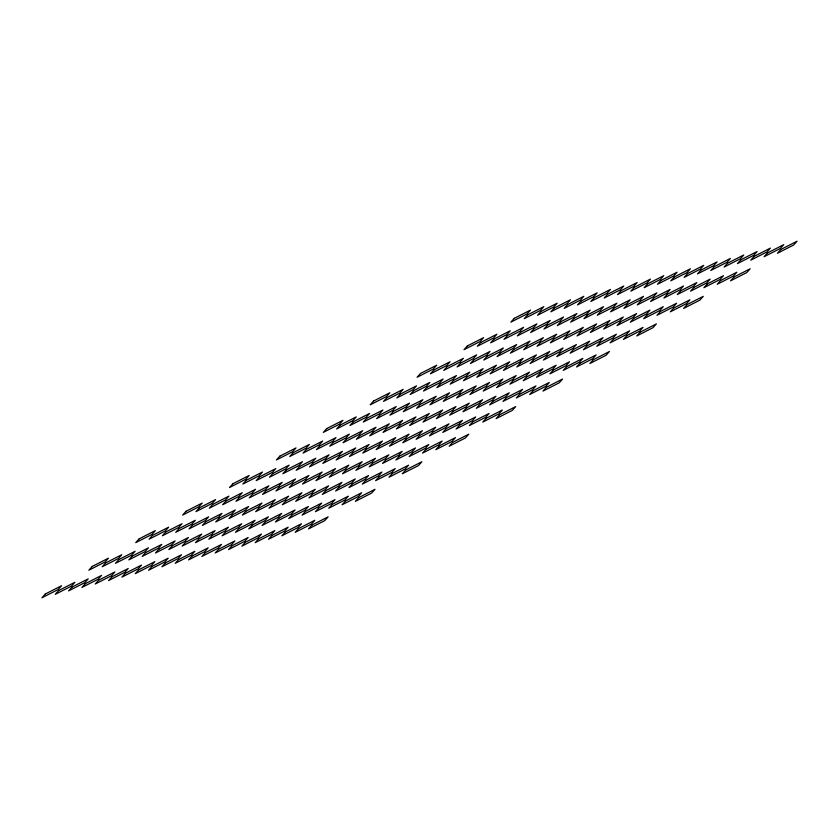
<?xml version="1.0" encoding="UTF-8"?>
<svg xmlns="http://www.w3.org/2000/svg" width="839" height="839" viewBox="0 0 839 839"><rect width="100%" height="100%" fill="white"/><g stroke="black" fill="none" stroke-linecap="round" stroke-linejoin="round"><path stroke-width="1.26" d="M45.348 593.991L41.95 597.777L58.174 589.513L61.562 585.727L45.348 593.991M58.678 590.551L55.28 594.327L71.493 586.073L74.891 582.287L58.678 590.551M71.997 587.101L68.609 590.887L84.823 582.633L88.221 578.847L71.997 587.101M92.238 566.43L88.84 570.205L105.064 561.952L108.462 558.166L92.238 566.43M85.326 583.661L81.939 587.447L98.153 579.183L101.55 575.407L85.326 583.661M105.567 562.979L102.169 566.765L118.393 558.512L121.781 554.726L105.567 562.979M98.656 580.221L95.258 583.996L111.482 575.743L114.88 571.957L98.656 580.221M118.897 559.54L115.499 563.326L131.713 555.061L135.11 551.286L118.897 559.54M139.127 538.858L135.74 542.644L151.953 534.391L155.351 530.605L139.127 538.858M111.986 576.771L108.588 580.557L124.812 572.303L128.21 568.517L111.986 576.771M132.226 556.1L128.828 559.875L145.042 551.622L148.44 547.836L132.226 556.1M152.457 535.418L149.059 539.204L165.283 530.94L168.681 527.165L152.457 535.418M125.315 573.331L121.917 577.117L138.141 568.852L141.529 565.077L125.315 573.331M145.546 552.649L142.158 556.435L158.372 548.182L161.77 544.396L145.546 552.649M165.786 531.978L162.388 535.754L178.613 527.5L182.011 523.714L165.786 531.978M186.027 511.297L182.629 515.083L198.843 506.819L202.241 503.043L186.027 511.297M138.645 569.891L135.247 573.666L151.46 565.413L154.858 561.627L138.645 569.891M158.875 549.209L155.477 552.995L171.701 544.731L175.099 540.956L158.875 549.209M179.116 528.528L175.718 532.314L191.942 524.06L195.33 520.274L179.116 528.528M199.346 507.857L195.959 511.633L212.173 503.379L215.571 499.593L199.346 507.857M151.974 566.44L148.576 570.226L164.79 561.973L168.188 558.187L151.974 566.44M172.205 545.769L168.807 549.545L185.031 541.291L188.429 537.505L172.205 545.769M192.446 525.088L189.048 528.874L205.261 520.61L208.659 516.834L192.446 525.088M212.676 504.407L209.289 508.193L225.502 499.939L228.9 496.153L212.676 504.407M232.917 483.736L229.519 487.511L245.743 479.258L249.131 475.472L232.917 483.736M165.293 563L161.906 566.786L178.12 558.522L181.518 554.747L165.293 563M185.534 542.319L182.136 546.105L198.361 537.851L201.748 534.065L185.534 542.319M205.775 521.648L202.377 525.424L218.591 517.17L221.989 513.384L205.775 521.648M226.006 500.967L222.608 504.753L238.832 496.489L242.23 492.713L226.006 500.967M246.247 480.296L242.849 484.072L259.062 475.818L262.46 472.032L246.247 480.296M178.623 559.561L175.225 563.336L191.449 555.082L194.847 551.296L178.623 559.561M198.864 538.879L195.466 542.665L211.69 534.401L215.078 530.626L198.864 538.879M219.094 518.198L215.707 521.984L231.921 513.73L235.319 509.944L219.094 518.198M239.335 497.527L235.937 501.303L252.161 493.049L255.559 489.263L239.335 497.527M259.576 476.846L256.178 480.632L272.392 472.367L275.79 468.592L259.576 476.846M279.807 456.175L276.409 459.95L292.633 451.697L296.031 447.911L279.807 456.175M191.953 556.11L188.555 559.896L204.779 551.643L208.177 547.857L191.953 556.11M212.194 535.439L208.796 539.215L225.009 530.961L228.407 527.175L212.194 535.439M232.424 514.758L229.026 518.544L245.25 510.28L248.648 506.504L232.424 514.758M252.665 494.077L249.267 497.863L265.491 489.609L268.879 485.823L252.665 494.077M272.895 473.406L269.508 477.192L285.721 468.928L289.119 465.142L272.895 473.406M293.136 452.724L289.738 456.51L305.962 448.257L309.36 444.471L293.136 452.724M205.282 552.67L201.884 556.456L218.109 548.192L221.496 544.417L205.282 552.67M225.513 531.989L222.125 535.775L238.339 527.521L241.737 523.735L225.513 531.989M245.754 511.318L242.356 515.094L258.58 506.84L261.978 503.054L245.754 511.318M265.994 490.637L262.597 494.423L278.81 486.159L282.208 482.383L265.994 490.637M286.225 469.966L282.837 473.741L299.051 465.488L302.449 461.702L286.225 469.966M306.466 449.284L303.068 453.07L319.292 444.806L322.679 441.031L306.466 449.284M326.696 428.603L323.309 432.389L339.522 424.135L342.92 420.349L326.696 428.603M218.612 549.23L215.214 553.006L231.428 544.752L234.826 540.966L218.612 549.23M238.842 528.549L235.455 532.335L251.669 524.071L255.066 520.295L238.842 528.549M259.083 507.868L255.685 511.654L271.909 503.4L275.297 499.614L259.083 507.868M279.324 487.197L275.926 490.983L292.14 482.719L295.538 478.933L279.324 487.197M299.554 466.515L296.157 470.301L312.381 462.048L315.779 458.262L299.554 466.515M319.795 445.845L316.397 449.62L332.611 441.366L336.009 437.58L319.795 445.845M340.026 425.163L336.638 428.949L352.852 420.685L356.25 416.91L340.026 425.163M231.942 545.78L228.544 549.566L244.757 541.312L248.155 537.526L231.942 545.78M252.172 525.109L248.774 528.885L264.998 520.631L268.396 516.845L252.172 525.109M272.413 504.428L269.015 508.214L285.239 499.95L288.626 496.174L272.413 504.428M292.643 483.757L289.256 487.532L305.469 479.279L308.867 475.493L292.643 483.757M312.884 463.076L309.486 466.862L325.71 458.597L329.098 454.822L312.884 463.076M333.125 442.394L329.727 446.18L345.941 437.927L349.339 434.141L333.125 442.394M353.355 421.723L349.957 425.499L366.182 417.245L369.579 413.459L353.355 421.723M245.261 542.34L241.873 546.126L258.087 537.862L261.485 534.086L245.261 542.34M373.596 401.042L370.198 404.828L386.422 396.564L389.81 392.788L373.596 401.042M265.502 521.659L262.104 525.445L278.328 517.191L281.726 513.405L265.502 521.659M285.742 500.988L282.344 504.763L298.558 496.51L301.956 492.724L285.742 500.988M305.973 480.307L302.575 484.093L318.799 475.828L322.197 472.053L305.973 480.307M326.214 459.636L322.816 463.411L339.04 455.158L342.427 451.372L326.214 459.636M346.444 438.954L343.057 442.74L359.27 434.476L362.668 430.701L346.444 438.954M258.59 538.9L255.192 542.676L271.417 534.422L274.814 530.636L258.59 538.9M366.685 418.273L363.287 422.059L379.511 413.805L382.909 410.019L366.685 418.273M386.926 397.602L383.528 401.378L399.742 393.124L403.139 389.338L386.926 397.602M278.831 518.219L275.433 522.005L291.657 513.741L295.045 509.965L278.831 518.219M299.062 497.537L295.674 501.323L311.888 493.07L315.286 489.284L299.062 497.537M319.302 476.867L315.904 480.653L332.129 472.388L335.527 468.602L319.302 476.867M339.543 456.185L336.145 459.971L352.359 451.718L355.757 447.932L339.543 456.185M359.774 435.514L356.376 439.29L372.6 431.036L375.998 427.25L359.774 435.514M380.015 414.833L376.617 418.619L392.841 410.355L396.228 406.579L380.015 414.833M271.92 535.45L268.522 539.236L284.746 530.982L288.144 527.196L271.92 535.45M400.245 394.152L396.857 397.938L413.071 389.684L416.469 385.898L400.245 394.152M292.161 514.779L288.763 518.554L304.977 510.301L308.374 506.515L292.161 514.779M420.486 373.481L417.088 377.256L433.312 369.003L436.71 365.217L420.486 373.481M312.391 494.098L309.004 497.884L325.217 489.619L328.615 485.844L312.391 494.098M332.632 473.427L329.234 477.202L345.458 468.949L348.846 465.163L332.632 473.427M352.873 452.745L349.475 456.531L365.689 448.267L369.087 444.492L352.873 452.745M373.103 432.064L369.705 435.85L385.93 427.596L389.327 423.81L373.103 432.064M393.344 411.393L389.946 415.169L406.16 406.915L409.558 403.129L393.344 411.393M285.25 532.01L281.852 535.796L298.076 527.532L301.463 523.756L285.25 532.01M413.575 390.712L410.187 394.498L426.401 386.234L429.799 382.458L413.575 390.712M305.49 511.329L302.092 515.115L318.306 506.861L321.704 503.075L305.49 511.329M433.815 370.03L430.417 373.816L446.642 365.563L450.029 361.777L433.815 370.03M325.721 490.658L322.323 494.444L338.547 486.18L341.945 482.394L325.721 490.658M345.962 469.976L342.564 473.762L358.777 465.509L362.175 461.723L345.962 469.976M366.192 449.305L362.805 453.081L379.018 444.827L382.416 441.041L366.192 449.305M386.433 428.624L383.035 432.41L399.259 424.146L402.647 420.37L386.433 428.624M406.674 407.943L403.276 411.729L419.49 403.475L422.887 399.689L406.674 407.943M298.579 528.57L295.181 532.346L311.405 524.092L314.793 520.306L298.579 528.57M426.904 387.272L423.506 391.047L439.73 382.794L443.128 379.008L426.904 387.272M318.81 507.889L315.422 511.675L331.636 503.41L335.034 499.635L318.81 507.889M339.05 487.218L335.652 490.993L351.877 482.74L355.275 478.954L339.05 487.218M447.145 366.591L443.747 370.377L459.961 362.112L463.359 358.337L447.145 366.591M467.375 345.92L463.988 349.695L480.202 341.442L483.6 337.656L467.375 345.92M359.291 466.536L355.893 470.322L372.107 462.058L375.505 458.283L359.291 466.536M379.522 445.855L376.124 449.641L392.348 441.387L395.746 437.601L379.522 445.855M399.763 425.184L396.365 428.96L412.589 420.706L415.976 416.92L399.763 425.184M419.993 404.503L416.605 408.289L432.819 400.025L436.217 396.249L419.993 404.503M311.909 525.12L308.511 528.906L324.724 520.652L328.122 516.866L311.909 525.12M440.234 383.822L436.836 387.608L453.06 379.354L456.458 375.568L440.234 383.822M332.139 504.449L328.741 508.224L344.965 499.971L348.363 496.185L332.139 504.449M460.475 363.151L457.077 366.926L473.29 358.673L476.688 354.887L460.475 363.151M352.38 483.767L348.982 487.553L365.206 479.289L368.594 475.514L352.38 483.767M480.705 342.469L477.307 346.255L493.531 338.002L496.929 334.216L480.705 342.469M372.61 463.097L369.223 466.872L385.437 458.618L388.835 454.832L372.61 463.097M392.851 442.415L389.453 446.201L405.677 437.937L409.075 434.162L392.851 442.415M413.092 421.734L409.694 425.52L425.908 417.266L429.306 413.48L413.092 421.734M433.323 401.063L429.925 404.838L446.149 396.585L449.547 392.799L433.323 401.063M345.469 500.998L342.071 504.784L358.295 496.531L361.693 492.745L345.469 500.998M453.563 380.382L450.165 384.168L466.39 375.903L469.777 372.128L453.563 380.382M473.794 359.711L470.406 363.486L486.62 355.233L490.018 351.447L473.794 359.711M365.71 480.328L362.312 484.113L378.525 475.849L381.923 472.074L365.71 480.328M494.035 339.029L490.637 342.815L506.861 334.551L510.259 330.776L494.035 339.029M385.94 459.646L382.542 463.432L398.766 455.178L402.164 451.392L385.94 459.646M514.276 318.348L510.878 322.134L527.091 313.88L530.489 310.094L514.276 318.348M406.181 438.975L402.783 442.751L419.007 434.497L422.395 430.711L406.181 438.975M426.411 418.294L423.024 422.08L439.237 413.816L442.635 410.04L426.411 418.294M446.652 397.613L443.254 401.399L459.478 393.145L462.876 389.359L446.652 397.613M466.893 376.942L463.495 380.717L479.709 372.464L483.107 368.678L466.893 376.942M358.798 497.558L355.4 501.344L371.625 493.08L375.012 489.305L358.798 497.558M487.123 356.26L483.725 360.046L499.95 351.782L503.348 348.007L487.123 356.26M379.039 476.888L375.641 480.663L391.855 472.409L395.253 468.623L379.039 476.888M507.364 335.59L503.966 339.365L520.19 331.111L523.578 327.325L507.364 335.59M399.27 456.206L395.872 459.992L412.096 451.728L415.494 447.953L399.27 456.206M419.51 435.525L416.113 439.311L432.326 431.057L435.724 427.271L419.51 435.525M527.595 314.908L524.207 318.694L540.421 310.43L543.819 306.654L527.595 314.908M439.741 414.854L436.353 418.63L452.567 410.376L455.965 406.59L439.741 414.854M459.982 394.173L456.584 397.959L472.808 389.695L476.195 385.919L459.982 394.173M480.223 373.491L476.825 377.277L493.038 369.024L496.436 365.238L480.223 373.491M500.453 352.82L497.055 356.606L513.279 348.342L516.677 344.556L500.453 352.82M392.358 473.437L388.971 477.223L405.185 468.97L408.583 465.184L392.358 473.437M520.694 332.139L517.296 335.925L533.51 327.671L536.908 323.885L520.694 332.139M412.599 452.766L409.201 456.542L425.425 448.288L428.813 444.502L412.599 452.766M540.924 311.468L537.537 315.244L553.75 306.99L557.148 303.204L540.924 311.468M432.84 432.085L429.442 435.871L445.656 427.607L449.054 423.831L432.84 432.085M453.07 411.404L449.673 415.19L465.897 406.936L469.295 403.15L453.07 411.404M473.311 390.733L469.913 394.508L486.127 386.255L489.525 382.469L473.311 390.733M493.542 370.051L490.154 373.837L506.368 365.573L509.766 361.798L493.542 370.051M405.688 469.997L402.29 473.783L418.514 465.519L421.912 461.744L405.688 469.997M513.783 349.381L510.385 353.156L526.609 344.902L529.996 341.116L513.783 349.381M425.929 449.316L422.531 453.102L438.755 444.848L442.143 441.062L425.929 449.316M534.024 328.699L530.626 332.485L546.839 324.221L550.237 320.446L534.024 328.699M554.254 308.018L550.856 311.804L567.08 303.55L570.478 299.764L554.254 308.018M446.159 428.645L442.772 432.421L458.985 424.167L462.383 420.381L446.159 428.645M466.4 407.964L463.002 411.75L479.226 403.486L482.624 399.71L466.4 407.964M486.641 387.282L483.243 391.068L499.457 382.815L502.855 379.029L486.641 387.282M506.871 366.612L503.473 370.398L519.698 362.133L523.096 358.347L506.871 366.612M527.112 345.93L523.714 349.716L539.938 341.463L543.326 337.677L527.112 345.93M547.343 325.259L543.955 329.035L560.169 320.781L563.567 316.995L547.343 325.259M439.258 445.876L435.861 449.662L452.074 441.398L455.472 437.622L439.258 445.876M567.584 304.578L564.186 308.364L580.41 300.1L583.808 296.324L567.584 304.578M459.489 425.195L456.091 428.981L472.315 420.727L475.713 416.941L459.489 425.195M479.73 404.524L476.332 408.299L492.556 400.046L495.943 396.26L479.73 404.524M499.96 383.843L496.573 387.628L512.786 379.364L516.184 375.589L499.96 383.843M520.201 363.172L516.803 366.947L533.027 358.693L536.425 354.907L520.201 363.172M540.442 342.49L537.044 346.276L553.258 338.012L556.656 334.237L540.442 342.49M560.672 321.809L557.274 325.595L573.498 317.341L576.896 313.555L560.672 321.809M452.578 442.436L449.19 446.212L465.404 437.958L468.802 434.172L452.578 442.436M580.913 301.138L577.515 304.914L593.739 296.66L597.127 292.874L580.913 301.138M472.818 421.755L469.421 425.541L485.645 417.277L489.043 413.501L472.818 421.755M493.059 401.073L489.661 404.859L505.875 396.606L509.273 392.82L493.059 401.073M513.29 380.403L509.902 384.178L526.116 375.924L529.514 372.138L513.29 380.403M533.531 359.721L530.133 363.507L546.357 355.243L549.744 351.468L533.531 359.721M553.761 339.05L550.374 342.826L566.587 334.572L569.985 330.786L553.761 339.05M574.002 318.369L570.604 322.155L586.828 313.891L590.226 310.115L574.002 318.369M486.148 418.315L482.75 422.09L498.974 413.837L502.362 410.051L486.148 418.315M594.243 297.688L590.845 301.474L607.058 293.22L610.456 289.434L594.243 297.688M506.389 397.634L502.991 401.42L519.205 393.155L522.603 389.38L506.389 397.634M526.619 376.952L523.221 380.738L539.446 372.485L542.843 368.699L526.619 376.952M546.86 356.281L543.462 360.067L559.676 351.803L563.074 348.017L546.86 356.281M567.091 335.6L563.703 339.386L579.917 331.132L583.315 327.346L567.091 335.6M587.331 314.929L583.934 318.705L600.158 310.451L603.545 306.665L587.331 314.929M607.572 294.248L604.174 298.034L620.388 289.77L623.786 285.994L607.572 294.248M499.478 414.865L496.08 418.651L512.304 410.397L515.691 406.611L499.478 414.865M519.708 394.194L516.321 397.969L532.534 389.716L535.932 385.93L519.708 394.194M539.949 373.512L536.551 377.298L552.775 369.034L556.163 365.259L539.949 373.512M560.19 352.841L556.792 356.617L573.006 348.363L576.403 344.577L560.19 352.841M580.42 332.16L577.022 335.946L593.246 327.682L596.644 323.906L580.42 332.16M600.661 311.479L597.263 315.265L613.487 307.011L616.875 303.225L600.661 311.479M620.891 290.808L617.504 294.583L633.718 286.33L637.116 282.544L620.891 290.808M533.038 390.743L529.64 394.529L545.864 386.276L549.262 382.49L533.038 390.743M553.279 370.072L549.881 373.858L566.105 365.594L569.492 361.808L553.279 370.072M573.509 349.391L570.121 353.177L586.335 344.923L589.733 341.137L573.509 349.391M593.75 328.72L590.352 332.496L606.576 324.242L609.974 320.456L593.75 328.72M613.991 308.039L610.593 311.825L626.806 303.561L630.204 299.785L613.991 308.039M634.221 287.358L630.823 291.143L647.047 282.89L650.445 279.104L634.221 287.358M546.367 387.303L542.969 391.089L559.194 382.825L562.591 379.05L546.367 387.303M566.608 366.633L563.21 370.408L579.424 362.154L582.822 358.368L566.608 366.633M586.839 345.951L583.441 349.737L599.665 341.473L603.063 337.698L586.839 345.951M607.079 325.27L603.681 329.056L619.906 320.802L623.293 317.016L607.079 325.27M627.31 304.599L623.922 308.374L640.136 300.121L643.534 296.335L627.31 304.599M647.551 283.918L644.153 287.704L660.377 279.439L663.775 275.664L647.551 283.918M579.938 363.182L576.54 366.968L592.754 358.704L596.151 354.928L579.938 363.182M600.168 342.511L596.77 346.287L612.994 338.033L616.392 334.247L600.168 342.511M620.409 321.83L617.011 325.616L633.225 317.352L636.623 313.576L620.409 321.83M640.639 301.149L637.252 304.935L653.466 296.681L656.864 292.895L640.639 301.149M660.88 280.478L657.482 284.253L673.707 276L677.094 272.214L660.88 280.478M593.257 359.742L589.869 363.528L606.083 355.264L609.481 351.489L593.257 359.742M613.498 339.061L610.1 342.847L626.324 334.593L629.711 330.807L613.498 339.061M633.739 318.39L630.341 322.166L646.554 313.912L649.952 310.126L633.739 318.39M653.969 297.709L650.571 301.495L666.795 293.231L670.193 289.455L653.969 297.709M674.21 277.027L670.812 280.813L687.026 272.56L690.424 268.774L674.21 277.027M626.827 335.621L623.429 339.407L639.654 331.143L643.041 327.367L626.827 335.621M647.058 314.94L643.67 318.726L659.884 310.472L663.282 306.686L647.058 314.94M667.299 294.269L663.901 298.044L680.125 289.791L683.523 286.005L667.299 294.269M687.54 273.587L684.142 277.373L700.355 269.109L703.753 265.334L687.54 273.587M640.157 332.181L636.759 335.957L652.973 327.703L656.371 323.917L640.157 332.181M660.387 311.5L656.989 315.286L673.214 307.022L676.612 303.246L660.387 311.5M680.628 290.818L677.23 294.604L693.454 286.351L696.842 282.565L680.628 290.818M700.859 270.148L697.471 273.923L713.685 265.669L717.083 261.883L700.859 270.148M673.717 308.06L670.319 311.835L686.543 303.582L689.941 299.796L673.717 308.06M693.958 287.378L690.56 291.164L706.774 282.9L710.172 279.125L693.958 287.378M714.188 266.697L710.79 270.483L727.014 262.229L730.412 258.443L714.188 266.697M687.047 304.609L683.649 308.395L699.873 300.142L703.26 296.356L687.047 304.609M707.287 283.939L703.89 287.714L720.103 279.46L723.501 275.674L707.287 283.939M727.518 263.257L724.12 267.043L740.344 258.779L743.742 255.004L727.518 263.257M720.607 280.488L717.219 284.274L733.433 276.021L736.831 272.235L720.607 280.488M740.847 259.817L737.45 263.593L753.674 255.339L757.061 251.553L740.847 259.817M733.936 277.048L730.538 280.834L746.762 272.57L750.16 268.795L733.936 277.048M754.177 256.367L750.779 260.153L767.003 251.899L770.391 248.113L754.177 256.367M767.507 252.927L764.109 256.713L780.322 248.449L783.72 244.673L767.507 252.927M780.826 249.487L777.438 253.273L793.652 245.009L797.05 241.223L780.826 249.487"/></g></svg>
